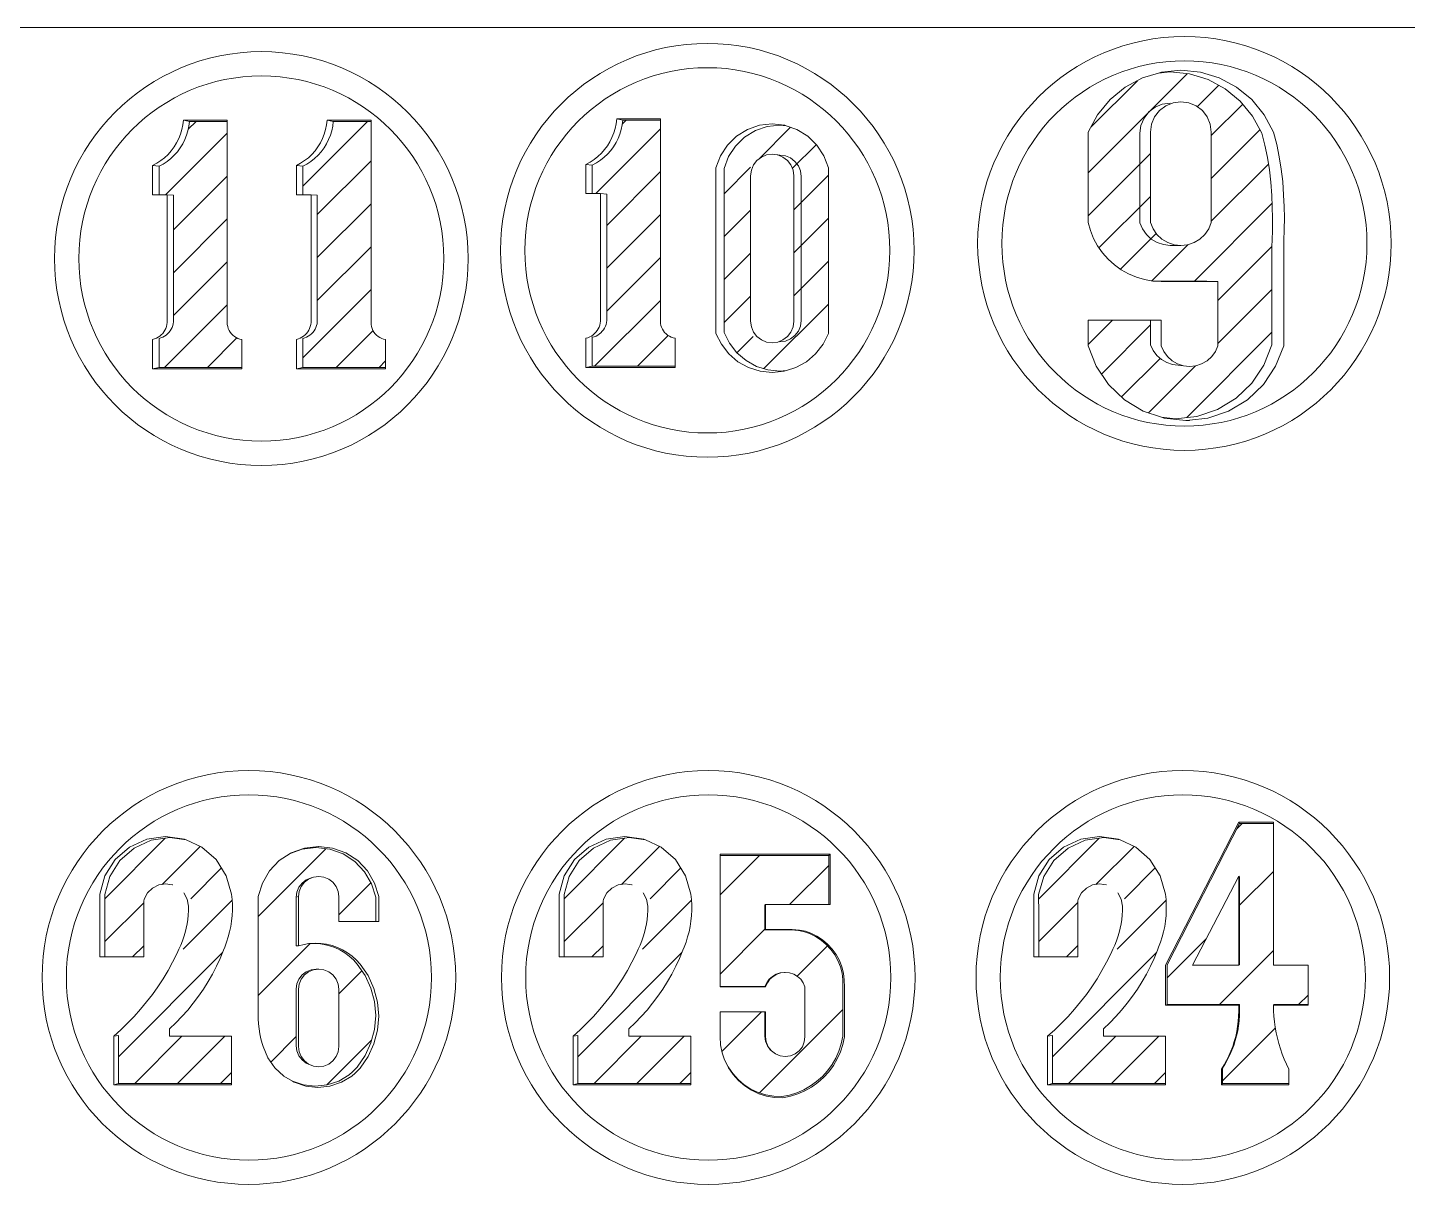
# Model space of a CAD drawing. Header units: centimetres. Extents: x 31 to 5445, y 74 to 2139.
# Drawn here: x 2341.5 to 2393.9, y 74.3 to 118.2 of the extents above; entities that cross this region are included whole.
import ezdxf

# ---------------------------------------------------------------- set-up
doc = ezdxf.new("R2010")
doc.units = ezdxf.units.CM
doc.header["$MEASUREMENT"] = 0
pattern_1 = [(45, (1780.7028, 655.6719), (-0.8148213, 0.8148213), [])]

msp = doc.modelspace()

# ---------------------------------------------------------------- hatches: boundary and pattern name
at = {"lineweight": 20}
h = msp.add_hatch(dxfattribs=at)
h.set_pattern_fill('ANSI31', color=256, scale=9.218651)
h.set_pattern_definition(pattern_1)
h.paths.add_polyline_path([(2388.738, 109.963), (2388.748, 110.138), (2388.761, 110.568), (2388.763, 110.998), (2388.754, 111.428), (2388.735, 111.858), (2388.7, 112.362), (2388.646, 112.833), (2388.57, 113.301), (2388.474, 113.765), (2388.356, 114.224), (2388.006, 114.875), (2387.537, 115.446), (2386.965, 115.914), (2386.313, 116.262), (2385.605, 116.476), (2384.87, 116.548), (2384.427, 116.504), (2383.823, 116.322), (2383.164, 115.97), (2382.587, 115.498), (2382.112, 114.921), (2381.759, 114.264), (2381.759, 110.831), (2381.845, 110.522), (2381.965, 110.224), (2382.117, 109.941), (2382.301, 109.678), (2382.513, 109.437), (2382.751, 109.222), (2383.012, 109.035), (2383.292, 108.878), (2383.588, 108.754), (2383.897, 108.665), (2384.213, 108.61), (2384.264, 108.607), (2386.261, 108.607), (2386.685, 108.592), (2386.685, 106.147), (2386.589, 105.931), (2386.45, 105.74), (2386.274, 105.581), (2386.069, 105.463), (2385.844, 105.39), (2385.609, 105.365), (2385.374, 105.39), (2384.963, 105.436), (2384.74, 105.509), (2384.537, 105.626), (2384.363, 105.783), (2384.226, 105.972), (2384.131, 106.186), (2384.131, 107.125), (2381.759, 107.125), (2381.759, 106.147), (2382.065, 105.37), (2382.532, 104.677), (2383.137, 104.102), (2383.851, 103.67), (2384.547, 103.434), (2385.061, 103.378), (2385.883, 103.468), (2386.666, 103.733), (2387.374, 104.161), (2387.973, 104.731), (2388.435, 105.417), (2388.738, 106.186)])
h.paths.add_polyline_path([(2386.191, 110.38), (2386.003, 110.203), (2385.781, 110.071), (2385.536, 109.989), (2385.279, 109.961), (2385.023, 109.989), (2384.778, 110.071), (2384.556, 110.203), (2384.368, 110.38), (2384.222, 110.592), (2384.124, 110.831), (2384.124, 114.264), (2384.164, 114.563), (2384.279, 114.842), (2384.463, 115.081), (2384.702, 115.264), (2384.981, 115.38), (2385.279, 115.419), (2385.578, 115.38), (2385.857, 115.264), (2386.096, 115.081), (2386.28, 114.842), (2386.395, 114.563), (2386.435, 114.264), (2386.435, 110.831), (2386.337, 110.592)], flags=16)
h = msp.add_hatch(dxfattribs=at)
h.set_pattern_fill('ANSI31', color=256, scale=9.218651)
h.set_pattern_definition(pattern_1)
h.paths.add_polyline_path([(2349.45, 106.43), (2349.381, 106.463), (2349.315, 106.504), (2349.256, 106.552), (2349.202, 106.608), (2349.155, 106.669), (2349.116, 106.735), (2349.085, 106.806), (2349.062, 106.879), (2349.048, 106.955), (2349.044, 107.032), (2349.044, 114.672), (2347.61, 114.672), (2347.589, 114.494), (2347.552, 114.318), (2347.501, 114.146), (2347.434, 113.979), (2347.353, 113.818), (2347.259, 113.665), (2347.152, 113.521), (2347.033, 113.386), (2346.902, 113.263), (2346.761, 113.151), (2346.611, 113.052), (2346.453, 112.966), (2346.453, 111.884), (2346.765, 111.884), (2347.003, 111.866), (2347.003, 107.062), (2346.993, 106.988), (2346.975, 106.915), (2346.95, 106.845), (2346.918, 106.777), (2346.878, 106.714), (2346.832, 106.654), (2346.78, 106.6), (2346.723, 106.552), (2346.661, 106.51), (2346.595, 106.475), (2346.525, 106.447), (2346.453, 106.426), (2346.453, 105.327), (2349.599, 105.327), (2349.599, 106.39), (2349.523, 106.405)])
h = msp.add_hatch(dxfattribs=at)
h.set_pattern_fill('ANSI31', color=256, scale=9.218651)
h.set_pattern_definition(pattern_1)
h.paths.add_polyline_path([(2354.915, 106.43), (2354.845, 106.463), (2354.78, 106.504), (2354.72, 106.552), (2354.666, 106.608), (2354.619, 106.669), (2354.58, 106.735), (2354.549, 106.806), (2354.526, 106.879), (2354.513, 106.955), (2354.508, 107.032), (2354.508, 114.672), (2353.074, 114.672), (2353.053, 114.494), (2353.016, 114.318), (2352.965, 114.146), (2352.898, 113.979), (2352.818, 113.818), (2352.723, 113.665), (2352.616, 113.521), (2352.497, 113.386), (2352.366, 113.263), (2352.225, 113.151), (2352.075, 113.052), (2351.918, 112.966), (2351.918, 111.884), (2352.23, 111.884), (2352.467, 111.866), (2352.467, 107.062), (2352.457, 106.988), (2352.44, 106.915), (2352.414, 106.845), (2352.382, 106.777), (2352.342, 106.714), (2352.296, 106.654), (2352.244, 106.6), (2352.187, 106.552), (2352.125, 106.51), (2352.059, 106.475), (2351.99, 106.447), (2351.918, 106.426), (2351.918, 105.327), (2355.063, 105.327), (2355.063, 106.39), (2354.988, 106.405)])
h = msp.add_hatch(dxfattribs=at)
h.set_pattern_fill('ANSI31', color=256, scale=9.218651)
h.set_pattern_definition(pattern_1)
h.paths.add_polyline_path([(2365.914, 106.476), (2365.844, 106.509), (2365.779, 106.55), (2365.719, 106.599), (2365.665, 106.654), (2365.618, 106.715), (2365.579, 106.782), (2365.548, 106.852), (2365.526, 106.926), (2365.512, 107.002), (2365.507, 107.079), (2365.507, 114.719), (2364.074, 114.719), (2364.052, 114.54), (2364.016, 114.364), (2363.964, 114.192), (2363.898, 114.025), (2363.817, 113.865), (2363.723, 113.711), (2363.615, 113.567), (2363.496, 113.433), (2363.366, 113.309), (2363.225, 113.197), (2363.075, 113.098), (2362.917, 113.012), (2362.917, 111.93), (2363.229, 111.93), (2363.467, 111.913), (2363.467, 107.109), (2363.457, 107.035), (2363.439, 106.962), (2363.414, 106.891), (2363.381, 106.824), (2363.342, 106.76), (2363.296, 106.701), (2363.244, 106.647), (2363.186, 106.599), (2363.124, 106.557), (2363.058, 106.521), (2362.989, 106.493), (2362.917, 106.473), (2362.917, 105.373), (2366.062, 105.373), (2366.062, 106.436), (2365.987, 106.452)])
h = msp.add_hatch(dxfattribs=at)
h.set_pattern_fill('ANSI31', color=256, scale=9.218651)
h.set_pattern_definition(pattern_1)
h.paths.add_polyline_path([(2367.928, 112.884), (2367.928, 106.655), (2368.13, 106.246), (2368.409, 105.886), (2368.756, 105.59), (2369.154, 105.369), (2369.589, 105.232), (2370.043, 105.186), (2370.292, 105.212), (2370.648, 105.323), (2371.051, 105.546), (2371.4, 105.846), (2371.683, 106.209), (2371.886, 106.622), (2371.886, 112.912), (2371.717, 113.366), (2371.452, 113.773), (2371.104, 114.111), (2370.691, 114.366), (2370.285, 114.505), (2370.043, 114.532), (2369.565, 114.479), (2369.111, 114.323), (2368.702, 114.071), (2368.358, 113.736), (2368.096, 113.334)])
h.paths.add_polyline_path([(2370.571, 106.687), (2369.873, 106.152), (2369.006, 106.511), (2368.931, 107.083), (2368.931, 113.001), (2369.628, 113.536), (2369.951, 113.403), (2370.318, 113.361), (2370.571, 112.751)], flags=16)
h = msp.add_hatch(dxfattribs=at)
h.set_pattern_fill('ANSI31', color=256, scale=17)
h.set_pattern_definition([(45, (1367.406, 970.094), (-1.502602, 1.502602), [])])
h.paths.add_polyline_path([(2388.796, 88.007), (2387.512, 88.007), (2384.754, 82.636), (2384.754, 81.129), (2387.512, 81.129), (2387.512, 80.904), (2387.508, 80.711), (2387.494, 80.519), (2387.471, 80.327), (2387.438, 80.137), (2387.397, 79.949), (2387.346, 79.763), (2387.286, 79.579), (2387.218, 79.399), (2387.14, 79.222), (2387.055, 79.049), (2386.961, 78.881), (2386.858, 78.717), (2386.858, 78.136), (2389.383, 78.136), (2389.383, 78.673), (2389.291, 78.862), (2389.207, 79.056), (2389.13, 79.252), (2389.061, 79.451), (2389, 79.653), (2388.947, 79.857), (2388.902, 80.062), (2388.864, 80.27), (2388.835, 80.478), (2388.814, 80.688), (2388.801, 80.898), (2388.796, 81.129), (2390.115, 81.129), (2390.115, 82.63), (2388.796, 82.63)])
h.paths.add_polyline_path([(2387.477, 86.002), (2387.512, 85.974), (2387.512, 82.636), (2387.477, 82.63), (2385.718, 82.63)], flags=16)
h = msp.add_hatch(dxfattribs=at)
h.set_pattern_fill('ANSI31', color=256, scale=9.218651)
h.set_pattern_definition([(45, (1708.982, 655.6719), (-0.8148213, 0.8148213), [])])
h.paths.add_polyline_path([(2349.207, 79.928), (2346.849, 79.928), (2346.849, 80.205), (2347.09, 80.435), (2347.321, 80.674), (2347.542, 80.923), (2347.752, 81.18), (2347.952, 81.446), (2348.141, 81.72), (2348.318, 82.002), (2348.483, 82.29), (2348.637, 82.585), (2348.778, 82.886), (2348.907, 83.193), (2348.95, 83.313), (2349.023, 83.505), (2349.085, 83.7), (2349.137, 83.899), (2349.179, 84.1), (2349.211, 84.303), (2349.231, 84.508), (2349.241, 84.713), (2349.241, 84.919), (2349.229, 85.124), (2349.207, 85.328), (2349.009, 86.024), (2348.621, 86.634), (2348.077, 87.11), (2347.486, 87.382), (2346.868, 87.472), (2346.159, 87.369), (2345.509, 87.07), (2344.969, 86.598), (2344.586, 85.994), (2344.389, 85.305), (2344.396, 84.589), (2344.396, 82.941), (2345.872, 82.941), (2345.872, 85.107), (2346.011, 85.368), (2346.202, 85.554), (2346.44, 85.673), (2346.704, 85.714), (2346.868, 85.687), (2346.968, 85.673), (2346.972, 85.671), (2347.129, 85.647), (2347.365, 85.528), (2347.555, 85.344), (2347.679, 85.111), (2347.726, 84.851), (2347.726, 84.683), (2347.718, 84.516), (2347.702, 84.35), (2347.678, 84.184), (2347.646, 84.02), (2347.606, 83.858), (2347.559, 83.698), (2347.503, 83.54), (2347.44, 83.385), (2347.37, 83.233), (2347.292, 83.06), (2347.131, 82.74), (2346.958, 82.427), (2346.774, 82.12), (2346.578, 81.821), (2346.371, 81.529), (2346.154, 81.245), (2345.926, 80.969), (2345.688, 80.702), (2345.44, 80.444), (2345.182, 80.196), (2344.916, 79.957), (2344.916, 78.134), (2349.207, 78.134)])
h = msp.add_hatch(dxfattribs=at)
h.set_pattern_fill('ANSI31', color=256, scale=17)
h.set_pattern_definition([(45, (1357.509, 970.0216), (-1.502602, 1.502602), [])])
h.paths.add_polyline_path([(2353.983, 82.67), (2353.839, 82.827), (2353.681, 82.97), (2353.508, 83.097), (2353.325, 83.206), (2353.131, 83.296), (2352.929, 83.367), (2352.722, 83.418), (2352.51, 83.447), (2352.296, 83.456), (2352.15, 83.448), (2351.962, 83.418), (2351.753, 83.363), (2351.665, 83.356), (2351.665, 85.206), (2351.691, 85.403), (2351.767, 85.586), (2351.887, 85.743), (2352.045, 85.863), (2352.228, 85.939), (2352.321, 85.971), (2352.519, 85.998), (2352.717, 85.971), (2352.902, 85.895), (2353.061, 85.773), (2353.183, 85.615), (2353.259, 85.43), (2353.285, 85.231), (2353.285, 84.279), (2354.686, 84.279), (2354.686, 85.206), (2354.529, 85.715), (2354.259, 86.174), (2353.892, 86.559), (2353.446, 86.85), (2352.946, 87.031), (2352.424, 87.092), (2352.417, 87.092), (2351.888, 87.031), (2351.436, 86.868), (2351.022, 86.598), (2350.651, 86.209), (2350.379, 85.745), (2350.221, 85.231), (2350.221, 80.78), (2350.225, 80.589), (2350.238, 80.399), (2350.258, 80.21), (2350.288, 80.022), (2350.325, 79.835), (2350.371, 79.65), (2350.405, 79.536), (2350.584, 79.109), (2350.85, 78.731), (2351.19, 78.416), (2351.53, 78.216), (2351.937, 78.081), (2352.392, 78.032), (2352.848, 78.081), (2353.283, 78.225), (2353.678, 78.458), (2353.801, 78.571), (2353.983, 78.757), (2354.284, 79.193), (2354.505, 79.674), (2354.64, 80.186), (2354.686, 80.714), (2354.64, 81.241), (2354.505, 81.753), (2354.284, 82.234)])
h.paths.add_polyline_path([(2351.691, 81.918), (2351.767, 82.101), (2351.887, 82.258), (2352.045, 82.379), (2352.228, 82.454), (2352.424, 82.48), (2352.519, 82.479), (2352.717, 82.453), (2352.902, 82.376), (2353.061, 82.254), (2353.183, 82.096), (2353.259, 81.911), (2353.285, 81.712), (2353.285, 79.536), (2353.259, 79.338), (2353.183, 79.153), (2353.061, 78.994), (2352.902, 78.872), (2352.717, 78.796), (2352.519, 78.77), (2352.321, 78.796), (2352.228, 78.833), (2352.136, 78.872), (2352.045, 78.909), (2351.887, 79.03), (2351.767, 79.187), (2351.691, 79.37), (2351.665, 79.566), (2351.665, 81.722)], flags=16)
h = msp.add_hatch(dxfattribs=at)
h.set_pattern_fill('ANSI31', color=256, scale=9.218651)
h.set_pattern_definition([(45, (1726.435, 655.6719), (-0.8148213, 0.8148213), [])])
h.paths.add_polyline_path([(2366.66, 79.928), (2364.303, 79.928), (2364.303, 80.205), (2364.543, 80.435), (2364.774, 80.674), (2364.995, 80.923), (2365.205, 81.18), (2365.405, 81.446), (2365.594, 81.72), (2365.771, 82.002), (2365.936, 82.29), (2366.09, 82.585), (2366.231, 82.886), (2366.36, 83.193), (2366.403, 83.313), (2366.476, 83.505), (2366.538, 83.7), (2366.591, 83.899), (2366.632, 84.1), (2366.664, 84.303), (2366.684, 84.508), (2366.694, 84.713), (2366.694, 84.919), (2366.682, 85.124), (2366.66, 85.328), (2366.462, 86.024), (2366.074, 86.634), (2365.53, 87.11), (2364.939, 87.382), (2364.321, 87.472), (2363.612, 87.369), (2362.962, 87.07), (2362.422, 86.598), (2362.039, 85.994), (2361.842, 85.305), (2361.849, 84.589), (2361.849, 82.941), (2363.325, 82.941), (2363.325, 85.107), (2363.464, 85.368), (2363.655, 85.554), (2363.893, 85.673), (2364.157, 85.714), (2364.321, 85.687), (2364.421, 85.673), (2364.425, 85.671), (2364.582, 85.647), (2364.819, 85.528), (2365.008, 85.344), (2365.132, 85.111), (2365.179, 84.851), (2365.179, 84.683), (2365.171, 84.516), (2365.155, 84.35), (2365.131, 84.184), (2365.099, 84.02), (2365.06, 83.858), (2365.012, 83.698), (2364.956, 83.54), (2364.893, 83.385), (2364.823, 83.233), (2364.745, 83.06), (2364.584, 82.74), (2364.411, 82.427), (2364.227, 82.12), (2364.031, 81.821), (2363.824, 81.529), (2363.607, 81.245), (2363.379, 80.969), (2363.141, 80.702), (2362.893, 80.444), (2362.635, 80.196), (2362.369, 79.957), (2362.369, 78.134), (2366.66, 78.134)])
h = msp.add_hatch(dxfattribs=at)
h.set_pattern_fill('ANSI31', color=256, scale=9.218651)
h.set_pattern_definition([(45, (1744.4671, 655.6719), (-0.8148213, 0.8148213), [])])
h.paths.add_polyline_path([(2384.692, 79.928), (2382.335, 79.928), (2382.335, 80.205), (2382.575, 80.435), (2382.806, 80.674), (2383.027, 80.923), (2383.237, 81.18), (2383.437, 81.446), (2383.626, 81.72), (2383.803, 82.002), (2383.968, 82.29), (2384.122, 82.585), (2384.263, 82.886), (2384.392, 83.193), (2384.435, 83.313), (2384.508, 83.505), (2384.57, 83.7), (2384.623, 83.899), (2384.664, 84.1), (2384.696, 84.303), (2384.716, 84.508), (2384.726, 84.713), (2384.726, 84.919), (2384.714, 85.124), (2384.692, 85.328), (2384.494, 86.024), (2384.106, 86.634), (2383.562, 87.11), (2382.971, 87.382), (2382.353, 87.472), (2381.644, 87.369), (2380.994, 87.07), (2380.454, 86.598), (2380.071, 85.994), (2379.875, 85.305), (2379.881, 84.589), (2379.881, 82.941), (2381.357, 82.941), (2381.357, 85.107), (2381.496, 85.368), (2381.687, 85.554), (2381.925, 85.673), (2382.189, 85.714), (2382.353, 85.687), (2382.453, 85.673), (2382.457, 85.671), (2382.614, 85.647), (2382.851, 85.528), (2383.04, 85.344), (2383.164, 85.111), (2383.211, 84.851), (2383.211, 84.683), (2383.203, 84.516), (2383.188, 84.35), (2383.163, 84.184), (2383.132, 84.02), (2383.092, 83.858), (2383.044, 83.698), (2382.989, 83.54), (2382.926, 83.385), (2382.855, 83.233), (2382.777, 83.06), (2382.616, 82.74), (2382.443, 82.427), (2382.259, 82.12), (2382.063, 81.821), (2381.857, 81.529), (2381.639, 81.245), (2381.411, 80.969), (2381.173, 80.702), (2380.925, 80.444), (2380.667, 80.196), (2380.401, 79.957), (2380.401, 78.134), (2384.692, 78.134)])
h = msp.add_hatch(dxfattribs=at)
h.set_pattern_fill('ANSI31', color=256, scale=17)
h.set_pattern_definition([(45, (1361.739, 969.5369), (-1.502602, 1.502602), [])])
h.paths.add_polyline_path([(2371.98, 83.228), (2371.808, 83.415), (2371.614, 83.579), (2371.402, 83.718), (2371.174, 83.83), (2370.977, 83.898), (2370.747, 83.947), (2370.475, 83.966), (2369.475, 83.966), (2369.475, 84.933), (2371.898, 84.933), (2371.898, 86.793), (2367.768, 86.793), (2367.768, 81.812), (2369.475, 81.812), (2369.541, 81.96), (2369.637, 82.092), (2369.758, 82.201), (2369.899, 82.283), (2370.053, 82.333), (2370.232, 82.352), (2370.412, 82.333), (2370.569, 82.282), (2370.711, 82.2), (2370.833, 82.09), (2370.93, 81.957), (2370.997, 81.806), (2370.997, 79.903), (2370.971, 79.709), (2370.897, 79.529), (2370.778, 79.374), (2370.623, 79.255), (2370.442, 79.181), (2370.249, 79.155), (2370.055, 79.181), (2369.875, 79.255), (2369.705, 79.386), (2369.574, 79.557), (2369.5, 79.735), (2369.475, 79.927), (2369.475, 80.855), (2367.768, 80.855), (2367.768, 79.903), (2367.788, 79.595), (2367.849, 79.293), (2367.939, 79.034), (2368.077, 78.761), (2368.25, 78.509), (2368.455, 78.282), (2368.688, 78.085), (2368.945, 77.92), (2369.222, 77.791), (2369.514, 77.7), (2369.815, 77.649), (2370.12, 77.638), (2370.405, 77.694), (2370.683, 77.78), (2370.95, 77.895), (2371.203, 78.038), (2371.44, 78.206), (2371.657, 78.399), (2371.852, 78.614), (2372.024, 78.849), (2372.17, 79.1), (2372.288, 79.366), (2372.377, 79.642), (2372.437, 79.927), (2372.437, 81.812), (2372.436, 82.065), (2372.404, 82.317), (2372.341, 82.563), (2372.248, 82.799), (2372.127, 83.022)])

# ---------------------------------------------------------------- linework, layer by layer
for p, q in [((2570.688, 118.233), (2183.933, 118.233)), ((2346.453, 112.966), (2346.453, 111.884)), ((2351.918, 112.966), (2351.918, 111.884)), ((2362.917, 113.012), (2362.917, 111.93)), ((2346.453, 105.327), (2349.599, 105.327)), ((2351.918, 105.327), (2355.063, 105.327)), ((2362.917, 105.373), (2366.062, 105.373)), ((2387.512, 88.007), (2388.796, 88.007)), ((2371.898, 86.793), (2371.898, 84.933)), ((2352.321, 85.971), (2352.519, 85.998)), ((2387.477, 82.63), (2387.477, 86.002)), ((2369.501, 84.933), (2369.501, 83.982)), ((2370.249, 82.35), (2370.412, 82.333)), ((2370.412, 82.333), (2370.569, 82.282)), ((2367.768, 81.812), (2369.475, 81.812)), ((2370.569, 82.282), (2370.711, 82.2)), ((2370.711, 82.2), (2370.833, 82.09)), ((2370.833, 82.09), (2370.93, 81.957)), ((2370.93, 81.957), (2370.997, 81.806)), ((2370.997, 81.806), (2370.997, 79.903)), ((2370.971, 79.709), (2370.897, 79.529)), ((2370.997, 79.903), (2370.971, 79.709)), ((2369.875, 79.255), (2369.72, 79.374)), ((2370.055, 79.181), (2369.875, 79.255)), ((2370.249, 79.155), (2370.055, 79.181)), ((2370.442, 79.181), (2370.249, 79.155)), ((2370.623, 79.255), (2370.442, 79.181)), ((2370.778, 79.374), (2370.623, 79.255)), ((2370.897, 79.529), (2370.778, 79.374))]:
    msp.add_line(p, q, dxfattribs=at)
for points in [[(2383.823, 116.322), (2384.427, 116.504), (2384.537, 116.538), (2385.28, 116.611), (2386.023, 116.538), (2386.737, 116.322), (2387.395, 115.97), (2387.973, 115.498), (2388.447, 114.921), (2388.8, 114.264), (2388.919, 113.8), (2389.017, 113.332), (2389.093, 112.859), (2389.148, 112.384), (2389.183, 111.875), (2389.203, 111.441), (2389.211, 111.006), (2389.209, 110.572), (2389.196, 110.137), (2389.186, 109.961), (2389.186, 106.147), (2388.88, 105.37), (2388.414, 104.677), (2387.809, 104.102), (2387.094, 103.67), (2386.303, 103.402), (2385.609, 103.326)], [(2384.547, 103.434), (2385.061, 103.378), (2385.883, 103.468), (2386.666, 103.733), (2387.374, 104.161), (2387.973, 104.731), (2388.435, 105.417), (2388.738, 106.186), (2388.738, 109.963), (2388.748, 110.138), (2388.761, 110.568), (2388.763, 110.998), (2388.754, 111.428), (2388.735, 111.858), (2388.7, 112.362), (2388.646, 112.833), (2388.57, 113.301), (2388.474, 113.765), (2388.356, 114.224), (2388.006, 114.875), (2387.537, 115.446), (2386.965, 115.914), (2386.313, 116.262), (2385.605, 116.476), (2384.87, 116.548), (2384.427, 116.504)], [(2383.823, 116.322), (2383.164, 115.97), (2382.587, 115.498), (2382.112, 114.921), (2381.759, 114.264), (2381.759, 110.831), (2381.845, 110.522), (2381.965, 110.224), (2382.117, 109.941), (2382.301, 109.678), (2382.513, 109.437), (2382.751, 109.222), (2383.012, 109.035), (2383.292, 108.878), (2383.588, 108.754), (2383.897, 108.665), (2384.213, 108.61), (2384.264, 108.607), (2384.534, 108.592), (2386.685, 108.592)], [(2384.869, 115.368), (2384.573, 115.329), (2384.297, 115.215), (2384.061, 115.033), (2383.879, 114.796), (2383.764, 114.52), (2383.725, 114.224), (2383.725, 110.825), (2383.822, 110.588), (2383.967, 110.377), (2384.153, 110.203), (2384.373, 110.072), (2384.615, 109.991), (2384.869, 109.963), (2385.279, 109.961), (2385.536, 109.989), (2385.781, 110.071), (2386.003, 110.203), (2386.191, 110.38), (2386.337, 110.592), (2386.435, 110.831), (2386.435, 114.264)], [(2386.435, 114.264), (2386.395, 114.563), (2386.28, 114.842), (2386.096, 115.081), (2385.857, 115.264), (2385.578, 115.38), (2385.279, 115.419), (2384.981, 115.38), (2384.702, 115.264), (2384.463, 115.081), (2384.279, 114.842), (2384.164, 114.563), (2384.124, 114.264), (2384.124, 110.831), (2384.222, 110.592), (2384.368, 110.38), (2384.556, 110.203), (2384.778, 110.071), (2385.023, 109.989), (2385.279, 109.961)], [(2346.21, 105.279), (2349.599, 105.279), (2349.599, 105.327), (2349.599, 106.39), (2349.523, 106.405), (2349.45, 106.43), (2349.381, 106.463), (2349.315, 106.504), (2349.256, 106.552), (2349.202, 106.608), (2349.155, 106.669), (2349.116, 106.735), (2349.085, 106.806), (2349.062, 106.879), (2349.048, 106.955), (2349.044, 107.032), (2349.044, 114.672), (2349.044, 114.717), (2347.378, 114.717), (2347.357, 114.537), (2347.32, 114.359), (2347.268, 114.185), (2347.201, 114.017), (2347.119, 113.854), (2347.024, 113.7), (2346.916, 113.554), (2346.795, 113.418), (2346.663, 113.293), (2346.521, 113.181), (2346.37, 113.08), (2346.21, 112.994), (2346.21, 111.884), (2346.453, 111.884), (2346.765, 111.884), (2346.765, 107.032), (2346.755, 106.957), (2346.737, 106.884), (2346.712, 106.812), (2346.679, 106.744), (2346.639, 106.68), (2346.593, 106.62), (2346.54, 106.566), (2346.483, 106.517), (2346.42, 106.474), (2346.353, 106.439), (2346.283, 106.411), (2346.21, 106.39), (2346.21, 105.279), (2346.453, 105.327), (2346.453, 106.426), (2346.525, 106.447), (2346.595, 106.475), (2346.661, 106.51), (2346.723, 106.552), (2346.78, 106.6), (2346.832, 106.654), (2346.878, 106.714), (2346.918, 106.777), (2346.95, 106.845), (2346.975, 106.915), (2346.993, 106.988), (2347.003, 107.062), (2347.003, 111.866), (2346.765, 111.884)], [(2346.21, 112.994), (2346.453, 112.966), (2346.611, 113.052), (2346.761, 113.151), (2346.902, 113.263), (2347.033, 113.386), (2347.152, 113.521), (2347.259, 113.665), (2347.353, 113.818), (2347.434, 113.979), (2347.501, 114.146), (2347.552, 114.318), (2347.589, 114.494), (2347.61, 114.672)], [(2347.378, 114.717), (2347.61, 114.672), (2349.044, 114.672)], [(2351.674, 105.279), (2355.063, 105.279), (2355.063, 105.327), (2355.063, 106.39), (2354.988, 106.405), (2354.915, 106.43), (2354.845, 106.463), (2354.78, 106.504), (2354.72, 106.552), (2354.666, 106.608), (2354.619, 106.669), (2354.58, 106.735), (2354.549, 106.806), (2354.526, 106.879), (2354.513, 106.955), (2354.508, 107.032), (2354.508, 114.672), (2354.508, 114.717), (2352.843, 114.717), (2352.821, 114.537), (2352.784, 114.359), (2352.732, 114.185), (2352.665, 114.017), (2352.584, 113.854), (2352.488, 113.7), (2352.38, 113.554), (2352.259, 113.418), (2352.128, 113.293), (2351.985, 113.181), (2351.834, 113.08), (2351.674, 112.994), (2351.674, 111.884), (2351.918, 111.884), (2352.23, 111.884), (2352.23, 107.032), (2352.22, 106.957), (2352.202, 106.884), (2352.176, 106.812), (2352.143, 106.744), (2352.103, 106.68), (2352.057, 106.62), (2352.005, 106.566), (2351.947, 106.517), (2351.884, 106.474), (2351.817, 106.439), (2351.747, 106.411), (2351.674, 106.39), (2351.674, 105.279), (2351.918, 105.327), (2351.918, 106.426), (2351.99, 106.447), (2352.059, 106.475), (2352.125, 106.51), (2352.187, 106.552), (2352.244, 106.6), (2352.296, 106.654), (2352.342, 106.714), (2352.382, 106.777), (2352.414, 106.845), (2352.44, 106.915), (2352.457, 106.988), (2352.467, 107.062), (2352.467, 111.866), (2352.23, 111.884)], [(2351.674, 112.994), (2351.918, 112.966), (2352.075, 113.052), (2352.225, 113.151), (2352.366, 113.263), (2352.497, 113.386), (2352.616, 113.521), (2352.723, 113.665), (2352.818, 113.818), (2352.898, 113.979), (2352.965, 114.146), (2353.016, 114.318), (2353.053, 114.494), (2353.074, 114.672)], [(2352.843, 114.717), (2353.074, 114.672), (2354.508, 114.672)], [(2362.674, 105.326), (2366.062, 105.326), (2366.062, 105.373), (2366.062, 106.436), (2365.987, 106.452), (2365.914, 106.476), (2365.844, 106.509), (2365.779, 106.55), (2365.719, 106.599), (2365.665, 106.654), (2365.618, 106.715), (2365.579, 106.782), (2365.548, 106.852), (2365.526, 106.926), (2365.512, 107.002), (2365.507, 107.079), (2365.507, 114.719), (2365.507, 114.764), (2363.842, 114.764), (2363.82, 114.583), (2363.784, 114.406), (2363.731, 114.232), (2363.664, 114.063), (2363.583, 113.901), (2363.488, 113.746), (2363.379, 113.601), (2363.259, 113.465), (2363.127, 113.34), (2362.985, 113.227), (2362.833, 113.127), (2362.674, 113.04), (2362.674, 111.93), (2362.917, 111.93), (2363.229, 111.93), (2363.229, 107.079), (2363.219, 107.004), (2363.201, 106.93), (2363.175, 106.859), (2363.143, 106.791), (2363.103, 106.726), (2363.056, 106.667), (2363.004, 106.612), (2362.946, 106.563), (2362.883, 106.521), (2362.817, 106.485), (2362.747, 106.457), (2362.674, 106.436), (2362.674, 105.326), (2362.917, 105.373), (2362.917, 106.473), (2362.989, 106.493), (2363.058, 106.521), (2363.124, 106.557), (2363.186, 106.599), (2363.244, 106.647), (2363.296, 106.701), (2363.342, 106.76), (2363.381, 106.824), (2363.414, 106.891), (2363.439, 106.962), (2363.457, 107.035), (2363.467, 107.109), (2363.467, 111.913), (2363.229, 111.93)], [(2362.674, 113.04), (2362.917, 113.012), (2363.075, 113.098), (2363.225, 113.197), (2363.366, 113.309), (2363.496, 113.433), (2363.615, 113.567), (2363.723, 113.711), (2363.817, 113.865), (2363.898, 114.025), (2363.964, 114.192), (2364.016, 114.364), (2364.052, 114.54), (2364.074, 114.719)], [(2363.842, 114.764), (2364.074, 114.719), (2365.507, 114.719)], [(2370.292, 105.212), (2370.043, 105.186), (2369.589, 105.232), (2369.154, 105.369), (2368.756, 105.59), (2368.409, 105.886), (2368.13, 106.246), (2367.928, 106.655), (2367.928, 112.884), (2368.096, 113.334), (2368.358, 113.736), (2368.702, 114.071), (2369.111, 114.323), (2369.565, 114.479), (2370.043, 114.532), (2370.285, 114.505)], [(2370.043, 106.299), (2370.253, 106.327), (2370.449, 106.408), (2370.617, 106.537), (2370.746, 106.705), (2370.827, 106.901), (2370.855, 107.111), (2370.855, 112.58), (2370.827, 112.791), (2370.746, 112.986), (2370.617, 113.154), (2370.449, 113.284), (2370.253, 113.365), (2370.043, 113.392), (2369.751, 113.426), (2369.539, 113.398), (2369.341, 113.316), (2369.171, 113.186), (2369.041, 113.016), (2368.959, 112.818), (2368.931, 112.606), (2368.931, 107.083)], [(2368.931, 107.083), (2368.959, 106.871), (2369.041, 106.673), (2369.171, 106.503), (2369.341, 106.373), (2369.539, 106.291), (2369.751, 106.263), (2369.963, 106.291), (2370.161, 106.373), (2370.33, 106.503), (2370.461, 106.673), (2370.543, 106.871), (2370.571, 107.083), (2370.571, 112.606), (2370.543, 112.818), (2370.461, 113.016), (2370.33, 113.186), (2370.161, 113.316), (2369.963, 113.398), (2369.751, 113.426)], [(2385.609, 105.365), (2385.844, 105.39), (2386.069, 105.463), (2386.274, 105.581), (2386.45, 105.74), (2386.589, 105.931), (2386.685, 106.147), (2386.685, 108.592), (2386.261, 108.607), (2384.264, 108.607)], [(2385.473, 103.311), (2384.642, 103.402), (2384.547, 103.434), (2383.851, 103.67), (2383.137, 104.102), (2382.532, 104.677), (2382.065, 105.37), (2381.759, 106.147), (2381.759, 107.125), (2384.131, 107.125), (2384.534, 107.125), (2384.534, 106.147), (2384.63, 105.931), (2384.768, 105.74), (2384.944, 105.581), (2385.149, 105.463), (2385.374, 105.39)], [(2385.609, 105.365), (2385.374, 105.39), (2384.963, 105.436), (2384.74, 105.509), (2384.537, 105.626), (2384.363, 105.783), (2384.226, 105.972), (2384.131, 106.186), (2384.131, 107.125)], [(2384.692, 81.109), (2384.692, 82.63), (2387.477, 88.054)], [(2388.796, 81.109), (2390.115, 81.109), (2390.115, 81.129), (2390.115, 82.63), (2388.796, 82.63), (2388.796, 88.007), (2388.796, 88.054), (2387.477, 88.054), (2387.512, 88.007), (2384.754, 82.636), (2384.754, 81.129)], [(2344.208, 82.941), (2344.208, 84.605), (2344.201, 85.328), (2344.399, 86.024), (2344.786, 86.634), (2345.331, 87.11), (2345.988, 87.413), (2346.704, 87.516), (2347.42, 87.413), (2347.486, 87.382), (2348.077, 87.11), (2348.621, 86.634), (2349.009, 86.024), (2349.207, 85.328), (2349.229, 85.124), (2349.241, 84.919), (2349.241, 84.713), (2349.231, 84.508), (2349.211, 84.303), (2349.179, 84.1), (2349.137, 83.899), (2349.085, 83.7), (2349.023, 83.505), (2348.95, 83.313), (2348.907, 83.193), (2348.778, 82.886), (2348.637, 82.585), (2348.483, 82.29), (2348.318, 82.002), (2348.141, 81.72), (2347.952, 81.446), (2347.752, 81.18), (2347.542, 80.923), (2347.321, 80.674), (2347.09, 80.435), (2346.849, 80.205), (2346.849, 79.928), (2349.207, 79.928), (2349.207, 78.134), (2349.207, 78.086), (2344.732, 78.086)], [(2344.396, 82.941), (2344.396, 84.589), (2344.389, 85.305), (2344.586, 85.994), (2344.969, 86.598), (2345.509, 87.07), (2346.159, 87.369), (2346.868, 87.472), (2347.486, 87.382)], [(2350.325, 79.835), (2350.288, 80.022), (2350.258, 80.21), (2350.238, 80.399), (2350.225, 80.589), (2350.221, 80.78), (2350.221, 85.231), (2350.379, 85.745), (2350.651, 86.209), (2351.022, 86.598), (2351.436, 86.868), (2351.473, 86.891), (2351.978, 87.074), (2352.512, 87.136), (2352.519, 87.136), (2353.046, 87.074), (2353.551, 86.891), (2354.002, 86.598)], [(2351.436, 86.868), (2351.888, 87.031), (2352.417, 87.092), (2352.424, 87.092), (2352.946, 87.031), (2353.446, 86.85), (2353.892, 86.559), (2354.259, 86.174), (2354.529, 85.715), (2354.686, 85.206), (2354.686, 84.279)], [(2361.661, 82.941), (2361.661, 84.605), (2361.654, 85.328), (2361.852, 86.024), (2362.239, 86.634), (2362.784, 87.11), (2363.441, 87.413), (2364.157, 87.516), (2364.873, 87.413), (2364.939, 87.382), (2365.53, 87.11), (2366.074, 86.634), (2366.462, 86.024), (2366.66, 85.328), (2366.682, 85.124), (2366.694, 84.919), (2366.694, 84.713), (2366.684, 84.508), (2366.664, 84.303), (2366.632, 84.1), (2366.591, 83.899), (2366.538, 83.7), (2366.476, 83.505), (2366.403, 83.313), (2366.36, 83.193), (2366.231, 82.886), (2366.09, 82.585), (2365.936, 82.29), (2365.771, 82.002), (2365.594, 81.72), (2365.405, 81.446), (2365.205, 81.18), (2364.995, 80.923), (2364.774, 80.674), (2364.543, 80.435), (2364.303, 80.205), (2364.303, 79.928), (2366.66, 79.928), (2366.66, 78.134), (2366.66, 78.086), (2362.185, 78.086)], [(2361.849, 82.941), (2361.849, 84.589), (2361.842, 85.305), (2362.039, 85.994), (2362.422, 86.598), (2362.962, 87.07), (2363.612, 87.369), (2364.321, 87.472), (2364.939, 87.382)], [(2379.693, 82.941), (2379.693, 84.605), (2379.686, 85.328), (2379.884, 86.024), (2380.272, 86.634), (2380.816, 87.11), (2381.473, 87.413), (2382.189, 87.516), (2382.905, 87.413), (2382.971, 87.382), (2383.562, 87.11), (2384.106, 86.634), (2384.494, 86.024), (2384.692, 85.328), (2384.714, 85.124), (2384.726, 84.919), (2384.726, 84.713), (2384.716, 84.508), (2384.696, 84.303), (2384.664, 84.1), (2384.623, 83.899), (2384.57, 83.7), (2384.508, 83.505), (2384.435, 83.313), (2384.392, 83.193), (2384.263, 82.886), (2384.122, 82.585), (2383.968, 82.29), (2383.803, 82.002), (2383.626, 81.72), (2383.437, 81.446), (2383.237, 81.18), (2383.027, 80.923), (2382.806, 80.674), (2382.575, 80.435), (2382.335, 80.205), (2382.335, 79.928), (2384.692, 79.928), (2384.692, 78.134), (2384.692, 78.086), (2380.217, 78.086)], [(2379.881, 82.941), (2379.881, 84.589), (2379.875, 85.305), (2380.071, 85.994), (2380.454, 86.598), (2380.994, 87.07), (2381.644, 87.369), (2382.353, 87.472), (2382.971, 87.382)], [(2352.519, 85.998), (2352.717, 85.971), (2352.902, 85.895), (2353.061, 85.773), (2353.183, 85.615), (2353.259, 85.43), (2353.285, 85.231), (2353.285, 84.279), (2354.686, 84.279), (2354.803, 84.279), (2354.803, 85.231), (2354.645, 85.745), (2354.373, 86.209), (2354.002, 86.598)], [(2371.948, 86.837), (2367.768, 86.837), (2367.768, 86.793)], [(2369.501, 81.806), (2367.768, 81.806), (2367.768, 81.812), (2367.768, 86.793), (2371.898, 86.793), (2371.948, 86.837), (2371.948, 84.933), (2371.898, 84.933), (2369.501, 84.933), (2369.475, 84.908), (2369.475, 83.966), (2369.501, 83.982), (2370.511, 83.982), (2370.786, 83.962), (2371.018, 83.913), (2371.217, 83.844), (2371.447, 83.731), (2371.662, 83.591), (2371.857, 83.425), (2372.031, 83.237), (2372.18, 83.028)], [(2344.208, 82.941), (2344.396, 82.941), (2345.873, 82.941), (2345.873, 85.06), (2345.887, 85.134), (2346.012, 85.37), (2346.203, 85.556), (2346.442, 85.675), (2346.706, 85.717), (2346.87, 85.69), (2346.97, 85.675), (2346.974, 85.673)], [(2361.661, 82.941), (2361.849, 82.941), (2363.326, 82.941), (2363.326, 85.06), (2363.34, 85.134), (2363.465, 85.37), (2363.656, 85.556), (2363.895, 85.675), (2364.159, 85.717), (2364.323, 85.69), (2364.423, 85.675), (2364.427, 85.673)], [(2379.693, 82.941), (2379.882, 82.941), (2381.358, 82.941), (2381.358, 85.06), (2381.372, 85.134), (2381.497, 85.37), (2381.688, 85.556), (2381.927, 85.675), (2382.191, 85.717), (2382.355, 85.69), (2382.455, 85.675), (2382.459, 85.673)], [(2347.397, 85.368), (2347.523, 85.132), (2347.57, 84.87), (2347.57, 84.701), (2347.563, 84.532), (2347.546, 84.364), (2347.522, 84.197), (2347.49, 84.031), (2347.45, 83.867), (2347.401, 83.705), (2347.345, 83.546), (2347.282, 83.389), (2347.211, 83.236), (2347.132, 83.061), (2346.969, 82.738), (2346.795, 82.422), (2346.609, 82.112), (2346.411, 81.81), (2346.202, 81.515), (2345.983, 81.228), (2345.752, 80.95), (2345.512, 80.68), (2345.261, 80.42), (2345.001, 80.169), (2344.732, 79.928), (2344.732, 78.086), (2344.916, 78.134), (2349.207, 78.134)], [(2351.753, 83.363), (2351.665, 83.356), (2351.665, 85.206)], [(2353.91, 78.531), (2354.094, 78.719), (2354.397, 79.159), (2354.621, 79.645), (2354.757, 80.162), (2354.803, 80.694), (2354.757, 81.227), (2354.621, 81.744), (2354.397, 82.23), (2354.094, 82.67), (2353.949, 82.829), (2353.788, 82.974), (2353.614, 83.101), (2353.429, 83.212), (2353.233, 83.303), (2353.029, 83.374), (2352.82, 83.425), (2352.606, 83.455), (2352.39, 83.464), (2352.175, 83.451), (2352.15, 83.448), (2351.962, 83.418), (2351.753, 83.363), (2351.753, 85.231)], [(2364.85, 85.368), (2364.976, 85.132), (2365.023, 84.87), (2365.024, 84.701), (2365.016, 84.532), (2364.999, 84.364), (2364.975, 84.197), (2364.943, 84.031), (2364.903, 83.867), (2364.854, 83.705), (2364.799, 83.546), (2364.735, 83.389), (2364.664, 83.236), (2364.585, 83.061), (2364.422, 82.738), (2364.248, 82.422), (2364.062, 82.112), (2363.864, 81.81), (2363.655, 81.515), (2363.436, 81.228), (2363.205, 80.95), (2362.965, 80.68), (2362.714, 80.42), (2362.454, 80.169), (2362.185, 79.928), (2362.185, 78.086), (2362.369, 78.134), (2366.66, 78.134)], [(2382.882, 85.368), (2383.008, 85.132), (2383.055, 84.87), (2383.056, 84.701), (2383.048, 84.532), (2383.032, 84.364), (2383.007, 84.197), (2382.975, 84.031), (2382.935, 83.867), (2382.887, 83.705), (2382.831, 83.546), (2382.767, 83.389), (2382.696, 83.236), (2382.617, 83.061), (2382.454, 82.738), (2382.28, 82.422), (2382.094, 82.112), (2381.896, 81.81), (2381.687, 81.515), (2381.468, 81.228), (2381.238, 80.95), (2380.997, 80.68), (2380.747, 80.42), (2380.487, 80.169), (2380.217, 79.928), (2380.217, 78.086), (2380.401, 78.134), (2384.692, 78.134)], [(2369.475, 83.966), (2370.475, 83.966), (2370.747, 83.947), (2370.977, 83.898), (2371.174, 83.83), (2371.402, 83.718), (2371.614, 83.579), (2371.808, 83.415), (2371.98, 83.228), (2372.127, 83.022), (2372.248, 82.799), (2372.341, 82.563), (2372.404, 82.317), (2372.436, 82.065), (2372.437, 81.812), (2372.437, 79.927), (2372.377, 79.642), (2372.288, 79.366), (2372.17, 79.1), (2372.024, 78.849), (2371.852, 78.614), (2371.657, 78.399), (2371.44, 78.206), (2371.203, 78.038), (2370.95, 77.895), (2370.683, 77.78), (2370.405, 77.694), (2370.12, 77.638), (2369.815, 77.649), (2369.514, 77.7), (2369.222, 77.791), (2368.945, 77.92), (2368.688, 78.085), (2368.455, 78.282), (2368.25, 78.509), (2368.077, 78.761), (2367.939, 79.034)], [(2351.53, 78.216), (2351.937, 78.081), (2352.392, 78.032), (2352.848, 78.081), (2353.283, 78.225), (2353.678, 78.458), (2353.801, 78.571), (2353.983, 78.757), (2354.284, 79.193), (2354.505, 79.674), (2354.64, 80.186), (2354.686, 80.714), (2354.64, 81.241), (2354.505, 81.753), (2354.284, 82.234), (2353.983, 82.67), (2353.839, 82.827), (2353.681, 82.97), (2353.508, 83.097), (2353.325, 83.206), (2353.131, 83.296), (2352.929, 83.367), (2352.722, 83.418), (2352.51, 83.447), (2352.296, 83.456), (2352.15, 83.448)], [(2367.849, 79.293), (2367.939, 79.034), (2367.951, 79.001), (2368.09, 78.726), (2368.264, 78.471), (2368.471, 78.242), (2368.706, 78.043), (2368.966, 77.877), (2369.246, 77.746), (2369.54, 77.654), (2369.844, 77.603), (2370.153, 77.592), (2370.441, 77.648), (2370.721, 77.735), (2370.991, 77.851), (2371.246, 77.995), (2371.485, 78.166), (2371.705, 78.36), (2371.902, 78.578), (2372.075, 78.814), (2372.223, 79.068), (2372.342, 79.336), (2372.432, 79.616), (2372.492, 79.903), (2372.492, 81.806), (2372.491, 82.062), (2372.459, 82.317), (2372.395, 82.565), (2372.302, 82.803), (2372.18, 83.028)], [(2352.136, 78.872), (2351.977, 78.994), (2351.856, 79.153), (2351.779, 79.338), (2351.753, 79.536), (2351.753, 81.712), (2351.779, 81.911), (2351.856, 82.096), (2351.977, 82.254), (2352.136, 82.376), (2352.321, 82.453), (2352.519, 82.479)], [(2369.601, 79.529), (2369.527, 79.709), (2369.501, 79.903), (2369.501, 80.855), (2369.475, 80.855), (2367.768, 80.855), (2367.768, 79.903), (2367.788, 79.595), (2367.849, 79.293)], [(2369.601, 79.529), (2369.72, 79.374), (2369.692, 79.403), (2369.574, 79.557), (2369.5, 79.735), (2369.475, 79.927), (2369.475, 80.855)], [(2387.477, 81.109), (2384.692, 81.109), (2384.754, 81.129), (2387.512, 81.129)], [(2390.115, 81.129), (2388.818, 81.129), (2388.796, 81.109), (2388.801, 80.898), (2388.814, 80.688), (2388.835, 80.478), (2388.864, 80.27), (2388.902, 80.062), (2388.947, 79.857), (2389, 79.653), (2389.061, 79.451), (2389.13, 79.252), (2389.207, 79.056), (2389.291, 78.862), (2389.383, 78.673), (2389.383, 78.136), (2389.383, 78.086), (2386.817, 78.086), (2386.817, 78.673), (2386.921, 78.838), (2387.016, 79.008), (2387.102, 79.183), (2387.18, 79.361), (2387.249, 79.543), (2387.31, 79.729), (2387.361, 79.917), (2387.403, 80.107), (2387.436, 80.299), (2387.459, 80.492), (2387.473, 80.687), (2387.477, 80.881)], [(2387.477, 80.881), (2387.477, 81.109), (2387.512, 81.129), (2387.512, 80.904), (2387.508, 80.711), (2387.494, 80.519), (2387.471, 80.327), (2387.438, 80.137), (2387.397, 79.949), (2387.346, 79.763), (2387.286, 79.579), (2387.218, 79.399), (2387.14, 79.222), (2387.055, 79.049), (2386.961, 78.881), (2386.858, 78.717), (2386.858, 78.136)], [(2344.732, 79.928), (2344.916, 79.957), (2344.916, 78.134)], [(2353.91, 78.531), (2353.785, 78.416), (2353.387, 78.181), (2352.948, 78.036), (2352.487, 77.987), (2352.027, 78.036), (2351.588, 78.181), (2351.53, 78.216), (2351.19, 78.416), (2350.85, 78.731), (2350.584, 79.109), (2350.405, 79.536), (2350.371, 79.65), (2350.325, 79.835)], [(2362.185, 79.928), (2362.369, 79.957), (2362.369, 78.134)], [(2380.217, 79.928), (2380.401, 79.957), (2380.401, 78.134)], [(2386.817, 78.086), (2386.858, 78.136), (2389.383, 78.136)]]:
    msp.add_lwpolyline(points, dxfattribs=at)
for points in [[(2371.4, 105.846), (2371.051, 105.546), (2370.648, 105.323), (2370.292, 105.212), (2370.209, 105.185), (2369.751, 105.139), (2369.293, 105.185), (2368.853, 105.323), (2368.451, 105.546), (2368.101, 105.846), (2367.819, 106.209), (2367.615, 106.622), (2367.615, 112.912), (2367.785, 113.366), (2368.05, 113.773), (2368.397, 114.111), (2368.81, 114.366), (2369.269, 114.523), (2369.751, 114.577), (2370.233, 114.523), (2370.285, 114.505), (2370.691, 114.366), (2371.104, 114.111), (2371.452, 113.773), (2371.717, 113.366), (2371.886, 112.912), (2371.886, 106.622), (2371.683, 106.209)], [(2385.609, 103.311), (2385.609, 103.326), (2385.473, 103.311)], [(2385.718, 82.63), (2387.477, 86.002), (2387.512, 85.974), (2387.512, 82.636), (2387.477, 82.63)], [(2351.753, 85.231), (2351.779, 85.43), (2351.856, 85.615), (2351.977, 85.773), (2352.136, 85.895), (2352.321, 85.971), (2352.228, 85.939), (2352.045, 85.863), (2351.887, 85.743), (2351.767, 85.586), (2351.691, 85.403), (2351.665, 85.206)], [(2353.061, 78.994), (2352.902, 78.872), (2352.717, 78.796), (2352.519, 78.77), (2352.321, 78.796), (2352.228, 78.833), (2352.136, 78.872), (2352.045, 78.909), (2351.887, 79.03), (2351.767, 79.187), (2351.691, 79.37), (2351.665, 79.566), (2351.665, 81.722), (2351.691, 81.918), (2351.767, 82.101), (2351.887, 82.258), (2352.045, 82.379), (2352.228, 82.454), (2352.424, 82.48), (2352.519, 82.479), (2352.717, 82.453), (2352.902, 82.376), (2353.061, 82.254), (2353.183, 82.096), (2353.259, 81.911), (2353.285, 81.712), (2353.285, 79.536), (2353.259, 79.338), (2353.183, 79.153)], [(2369.501, 81.806), (2369.568, 81.957), (2369.665, 82.09), (2369.787, 82.2), (2369.929, 82.282), (2370.085, 82.333), (2370.249, 82.35), (2370.215, 82.35), (2370.053, 82.333), (2369.899, 82.283), (2369.758, 82.201), (2369.637, 82.092), (2369.541, 81.96), (2369.475, 81.812)]]:
    msp.add_lwpolyline(points, close=True, dxfattribs=at)
for centre, radius in [((2367.287, 109.774), 7.858), ((2385.415, 110.036), 7.858), ((2350.341, 109.463), 7.858), ((2385.415, 110.036), 6.936), ((2350.341, 109.463), 6.936), ((2367.287, 109.774), 6.936), ((2349.868, 82.159), 7.858), ((2367.321, 82.159), 7.858), ((2385.353, 82.159), 7.858), ((2349.868, 82.159), 6.936), ((2367.321, 82.159), 6.936), ((2385.353, 82.159), 6.936)]:
    msp.add_circle(centre, radius, dxfattribs=at)

doc.saveas('drawing.dxf')
